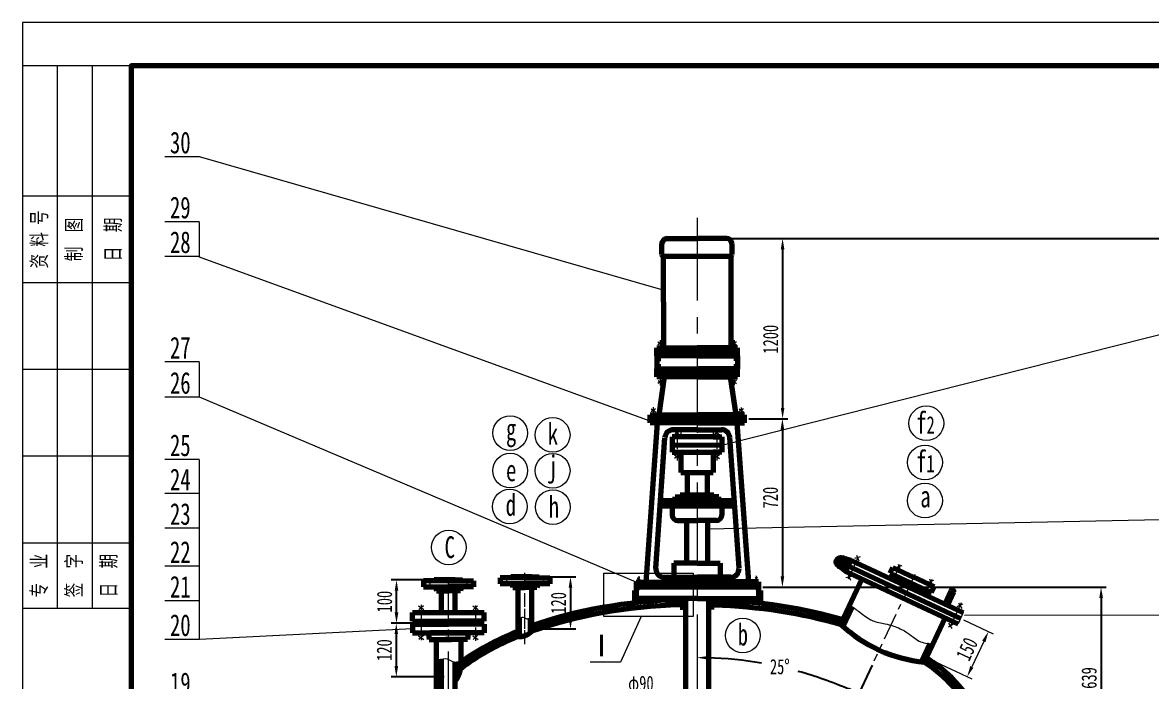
# Model space of a CAD drawing. Header units: millimetres. Extents: x 10132 to 16072, y 1336 to 9746.
# Drawn here: x 10132 to 12732, y 8227 to 9746 of the extents above; entities that cross this region are included whole.
import ezdxf

# ---------------------------------------------------------------- set-up
doc = ezdxf.new("R2010")
doc.units = ezdxf.units.MM
doc.linetypes.add('CENTER', pattern=[50.8, 31.75, -6.35, 6.35, -6.35])
doc.layers.get('DEFPOINTS').update_dxf_attribs({"lineweight": 18})
for name, color, linetype, lineweight in [('点划线', 1, 'CENTER', 15), ('粗实线', 4, 'Continuous', 70), ('细实线', 7, 'Continuous', 18)]:
    doc.layers.add(name, color=color, linetype=linetype, lineweight=lineweight)
doc.styles.get("Standard").update_dxf_attribs({"font": 'SIMFANG.TTF', "width": 0.7, "height": 35})
doc.dimstyles.new('新建', dxfattribs={"dimtxt": 40, "dimasz": 35, "dimexe": 12, "dimexo": 10, "dimgap": 10, "dimtad": 1, "dimtoh": 1, "dimdec": 4, "dimdsep": 46, "dimlunit": 6, "dimtxsty": 'Standard', "dimcen": 1, "dimadec": 0, "dimazin": 0, "dimtfac": 1, "dimtdec": 4, "dimtmove": 0, "dimatfit": 0, "dimfxl": 0, "dimtolj": 1, "dimtzin": 0, "dimarcsym": 0})
doc.dimstyles.new('机械标注', dxfattribs={"dimtxt": 35, "dimasz": 25, "dimexe": 12, "dimexo": 10, "dimgap": 10, "dimtad": 1, "dimdec": 1, "dimdsep": 46, "dimtxsty": 'Standard', "dimcen": 2.5, "dimadec": 0, "dimazin": 0, "dimtfac": 1, "dimtdec": 1, "dimtmove": 0, "dimatfit": 0, "dimfxl": 0, "dimarcsym": 0})
doc.dimstyles.new('角度标注', dxfattribs={"dimtxt": 35, "dimasz": 25, "dimexe": 12, "dimexo": 10, "dimgap": 10, "dimtad": 1, "dimtih": 1, "dimtoh": 1, "dimdec": 4, "dimdsep": 46, "dimlunit": 6, "dimtxsty": 'Standard', "dimcen": 1, "dimadec": 0, "dimazin": 0, "dimtfac": 1, "dimtdec": 4, "dimtmove": 0, "dimatfit": 0, "dimfxl": 0, "dimtolj": 1, "dimtzin": 0, "dimarcsym": 0})

# ---------------------------------------------------------------- blocks, each defined once
blk = doc.blocks.new('*D26')
at = {"layer": 'DEFPOINTS', "color": 0}
for p in [(11659, 8203.8), (11711.9, 8203.8), (11659, 8187.9)]:
    blk.add_point(p, dxfattribs=at)
at = {"layer": '细实线', "color": 0, "lineweight": -2}
for p, q in [((11659, 8193.8), (11659, 8175.9)), ((11711.9, 8193.8), (11711.9, 8175.9)), ((11634, 8187.9), (11517, 8187.9)), ((11711.9, 8187.9), (11659, 8187.9)), ((11736.9, 8187.9), (11761.9, 8187.9))]:
    blk.add_line(p, q, dxfattribs=at)
at = {"layer": '细实线', "color": 0}
for points in [[(11634, 8192), (11634, 8183.7), (11659, 8187.9)], [(11736.9, 8192), (11736.9, 8183.7), (11711.9, 8187.9)]]:
    blk.add_solid(points, dxfattribs=at)
at = {"layer": '细实线', "color": 0, "insert": (11556.1, 8218), "char_height": 35, "attachment_point": 5}
blk.add_mtext('φ90', dxfattribs=at)
blk = doc.blocks.new('*D29')
at = {"layer": 'DEFPOINTS', "color": 0}
for p in [(10993.1, 8461), (11080.1, 8461), (11063.1, 8361)]:
    blk.add_point(p, dxfattribs=at)
at = {"layer": '细实线', "color": 0, "lineweight": -2}
for p, q in [((11070.1, 8461), (10981.1, 8461)), ((10993.1, 8386), (10993.1, 8436)), ((11053.1, 8361), (10981.1, 8361))]:
    blk.add_line(p, q, dxfattribs=at)
at = {"layer": '细实线', "color": 0}
for points in [[(10988.9, 8436), (10997.2, 8436), (10993.1, 8461)], [(10988.9, 8386), (10997.2, 8386), (10993.1, 8361)]]:
    blk.add_solid(points, dxfattribs=at)
at = {"layer": '细实线', "color": 0, "insert": (10965.6, 8411), "char_height": 35, "attachment_point": 5, "rotation": 90}
blk.add_mtext('100', dxfattribs=at)
blk = doc.blocks.new('*D30')
at = {"layer": 'DEFPOINTS', "color": 0}
for p in [(11063.1, 8361), (10992.6, 8237.6), (11112.6, 8237.6)]:
    blk.add_point(p, dxfattribs=at)
at = {"layer": '细实线', "color": 0, "lineweight": -2}
for p, q in [((11053.1, 8361), (10980.6, 8361)), ((10992.6, 8336), (10992.6, 8262.6)), ((11102.6, 8237.6), (10980.6, 8237.6))]:
    blk.add_line(p, q, dxfattribs=at)
at = {"layer": '细实线', "color": 0}
for points in [[(10988.5, 8336), (10996.8, 8336), (10992.6, 8361)], [(10988.5, 8262.6), (10996.8, 8262.6), (10992.6, 8237.6)]]:
    blk.add_solid(points, dxfattribs=at)
at = {"layer": '细实线', "color": 0, "insert": (10965.1, 8299.3), "char_height": 35, "attachment_point": 5, "rotation": 90}
blk.add_mtext('120', dxfattribs=at)
blk = doc.blocks.new('*D32')
at = {"layer": 'DEFPOINTS', "color": 0}
for p in [(11753.3, 9248.2), (13096.8, 9248.2), (12106.7, 6325.2)]:
    blk.add_point(p, dxfattribs=at)
at = {"layer": '细实线', "color": 0, "lineweight": -2}
for p, q in [((11763.3, 9248.2), (13108.8, 9248.2)), ((13096.8, 6360.2), (13096.8, 9213.2)), ((12116.7, 6325.2), (13108.8, 6325.2))]:
    blk.add_line(p, q, dxfattribs=at)
at = {"layer": '细实线', "color": 0}
for points in [[(13090.9, 9213.2), (13102.6, 9213.2), (13096.8, 9248.2)], [(13090.9, 6360.2), (13102.6, 6360.2), (13096.8, 6325.2)]]:
    blk.add_solid(points, dxfattribs=at)
at = {"layer": '细实线', "color": 0, "insert": (13069.3, 7762.2), "char_height": 35, "attachment_point": 5, "rotation": 90}
blk.add_mtext('\\A1;～7803', dxfattribs=at)
blk = doc.blocks.new('*D34')
at = {"layer": 'DEFPOINTS', "color": 0}
for p in [(11794.7, 8832.7), (11827.3, 8444.7), (11882.1, 8444.7)]:
    blk.add_point(p, dxfattribs=at)
at = {"layer": '细实线', "color": 0, "lineweight": -2}
for p, q in [((11804.7, 8832.7), (11894.1, 8832.7)), ((11882.1, 8807.7), (11882.1, 8469.7)), ((11837.3, 8444.7), (11894.1, 8444.7))]:
    blk.add_line(p, q, dxfattribs=at)
at = {"layer": '细实线', "color": 0}
for points in [[(11877.9, 8807.7), (11886.3, 8807.7), (11882.1, 8832.7)], [(11877.9, 8469.7), (11886.3, 8469.7), (11882.1, 8444.7)]]:
    blk.add_solid(points, dxfattribs=at)
at = {"layer": '细实线', "color": 0, "insert": (11854.6, 8650.8), "char_height": 35, "attachment_point": 5, "rotation": 90}
blk.add_mtext('720', dxfattribs=at)
blk = doc.blocks.new('*D35')
at = {"layer": 'DEFPOINTS', "color": 0}
for p in [(11753.3, 9248.2), (11794.7, 8832.7), (11882.5, 8832.7)]:
    blk.add_point(p, dxfattribs=at)
at = {"layer": '细实线', "color": 0, "lineweight": -2}
for p, q in [((11763.3, 9248.2), (11894.5, 9248.2)), ((11882.5, 9223.2), (11882.5, 8857.7)), ((11804.7, 8832.7), (11894.5, 8832.7))]:
    blk.add_line(p, q, dxfattribs=at)
at = {"layer": '细实线', "color": 0}
for points in [[(11878.4, 9223.2), (11886.7, 9223.2), (11882.5, 9248.2)], [(11878.4, 8857.7), (11886.7, 8857.7), (11882.5, 8832.7)]]:
    blk.add_solid(points, dxfattribs=at)
at = {"layer": '细实线', "color": 0, "insert": (11855, 9015.9), "char_height": 35, "attachment_point": 5, "rotation": 90}
blk.add_mtext('1200', dxfattribs=at)
blk = doc.blocks.new('*D68')
at = {"layer": 'DEFPOINTS', "color": 0}
for p in [(11321.6, 8468.1), (11289.1, 8348.1), (11393.9, 8348.1)]:
    blk.add_point(p, dxfattribs=at)
at = {"layer": '细实线', "color": 0, "lineweight": -2}
for p, q in [((11331.6, 8468.1), (11405.9, 8468.1)), ((11393.9, 8443.1), (11393.9, 8373.1)), ((11299.1, 8348.1), (11405.9, 8348.1))]:
    blk.add_line(p, q, dxfattribs=at)
at = {"layer": '细实线', "color": 0}
for points in [[(11389.7, 8443.1), (11398.1, 8443.1), (11393.9, 8468.1)], [(11389.7, 8373.1), (11398.1, 8373.1), (11393.9, 8348.1)]]:
    blk.add_solid(points, dxfattribs=at)
at = {"layer": '细实线', "color": 0, "insert": (11366.4, 8408.1), "char_height": 35, "attachment_point": 5, "rotation": 90}
blk.add_mtext('120', dxfattribs=at)
blk = doc.blocks.new('*D81')
at = {"layer": 'DEFPOINTS', "color": 0}
for p in [(11827.3, 8444.7), (12347.4, 8025.4), (12616.2, 8025.4)]:
    blk.add_point(p, dxfattribs=at)
at = {"layer": '细实线', "color": 0, "lineweight": -2}
for p, q in [((11837.3, 8444.7), (12628.2, 8444.7)), ((12616.2, 8419.7), (12616.2, 8050.4)), ((12357.4, 8025.4), (12628.2, 8025.4))]:
    blk.add_line(p, q, dxfattribs=at)
at = {"layer": '细实线', "color": 0}
for points in [[(12612.1, 8419.7), (12620.4, 8419.7), (12616.2, 8444.7)], [(12612.1, 8050.4), (12620.4, 8050.4), (12616.2, 8025.4)]]:
    blk.add_solid(points, dxfattribs=at)
at = {"layer": '细实线', "color": 0, "insert": (12588.7, 8235), "char_height": 35, "attachment_point": 5, "rotation": 90}
blk.add_mtext('639', dxfattribs=at)
blk = doc.blocks.new('*D104')
at = {"layer": 'DEFPOINTS', "color": 0}
for p in [(11685.4, 9295.5), (12186.9, 8473.6), (12093.1, 8274), (11938.1, 8244.6), (11685.4, 6278.3)]:
    blk.add_point(p, dxfattribs=at)
at = {"layer": '细实线', "color": 0, "lineweight": -2}
blk.add_line((12088.8, 8264.9), (12052.6, 8187.8), dxfattribs=at)
for start, end in [(80.2518, 88.363), (66.4565, 74.5358)]:
    blk.add_arc((11685.4, 7406.8), 875, start, end, dxfattribs=at)
at = {"layer": '细实线', "color": 0}
for points in [[(11710.3, 8277.3), (11710.5, 8285.7), (11685.4, 8281.9)], [(12036.7, 8212.8), (12033.2, 8205.2), (12057.7, 8198.7)]]:
    blk.add_solid(points, dxfattribs=at)
at = {"layer": '细实线', "color": 0, "insert": (11876.1, 8260.8), "char_height": 35, "attachment_point": 5}
blk.add_mtext('\\A1;25°', dxfattribs=at)

msp = doc.modelspace()

# ---------------------------------------------------------------- linework, layer by layer
at = {"layer": '点划线', "ltscale": 6}
msp.add_line((11685.40654, 9295.51681), (11685.40654, 6278.32951), dxfattribs=at)
at = {"layer": '点划线', "lineweight": 18, "ltscale": 2}
for p, q in [((11600.43745, 9013.66827), (11600.54048, 8965.69998)), ((11771.11597, 9013.79328), (11771.11597, 8965.9155)), ((11600.55938, 8958.22313), (11600.66241, 8909.4616)), ((11771.11597, 8958.43863), (11771.11597, 8909.772)), ((12022.99616, 8517.13534), (12009.19974, 8486.53322)), ((12056.98788, 8514.56707), (12033.93136, 8463.14472)), ((12152.87436, 8496.01575), (12136.89313, 8461.00476)), ((11551.07974, 8469.81553), (11551.16164, 8437.40647)), ((11821.74637, 8470.15751), (11821.74637, 8437.74835)), ((12186.93163, 8473.55929), (12093.08797, 8273.9555)), ((12225.95164, 8461.65849), (12209.09506, 8427.4177)), ((12274.74365, 8437.50758), (12259.20624, 8404.10688)), ((12269.88347, 8435.73353), (12276.5177, 8432.64741)), ((12293.95333, 8408.26012), (12268.86265, 8353.40222))]:
    msp.add_line(p, q, dxfattribs=at)
at = {"layer": '点划线'}
for p, q in [((11584.72946, 8859.37231), (11584.80313, 8822.8797)), ((11787.21417, 8858.80724), (11787.21417, 8823.13544)), ((11639.38246, 8807.21685), (11639.53883, 8736.44058)), ((11731.43092, 8807.33472), (11731.27425, 8736.22841)), ((11289.0693, 8348.14886), (11289.0693, 8477.64513)), ((11070.10609, 8463.91597), (11070.10609, 8440.52726)), ((11155.10609, 8463.91597), (11155.10609, 8440.52726)), ((11246.5693, 8467.67348), (11246.5693, 8449.90064)), ((11331.5693, 8467.67348), (11331.5693, 8449.90064)), ((11050.10609, 8403.28779), (11050.10609, 8322.02624)), ((11175.10609, 8402.35012), (11175.10609, 8320.77609)), ((11289.0693, 8313.08257), (11289.0693, 8394.6101))]:
    msp.add_line(p, q, dxfattribs=at)
at = {"layer": '点划线', "ltscale": 4}
msp.add_line((11112.60609, 6746.35372), (11112.60609, 8467.56682), dxfattribs=at)
at = {"layer": '粗实线'}
for p, q in [((11604.22438, 9210.94057), (11604.16321, 9235.14855)), ((11616.93082, 9247.98086), (11685.30494, 9248.15363)), ((11753.28514, 9248.15314), (11684.91081, 9248.15314)), ((11766.08514, 9211.14508), (11766.08514, 9235.35314)), ((11609.06192, 9207.75278), (11607.43246, 9207.74866)), ((11607.43246, 9207.74866), (11607.80484, 8996.02056)), ((11609.06192, 9207.75278), (11761.25633, 9207.75278)), ((11761.25568, 9207.94508), (11762.88514, 9207.94508)), ((11763.38063, 9207.74866), (11763.00825, 8996.02056)), ((11592.95881, 8995.98305), (11686.17306, 8996.2186)), ((11593.00602, 8977.29987), (11592.95881, 8995.98305)), ((11686.19601, 8987.13539), (11592.98176, 8986.89984)), ((11686.22027, 8977.53542), (11593.00602, 8977.29987)), ((11593.00602, 8977.29987), (11593.08074, 8947.73352)), ((11778.62109, 8996.21763), (11685.40654, 8996.21763)), ((11685.40654, 8987.13439), (11778.62109, 8987.13439)), ((11685.40654, 8977.53439), (11778.62109, 8977.53439)), ((11778.62109, 8977.53439), (11778.62109, 8996.21763)), ((11778.62109, 8977.53439), (11778.62109, 8947.96795)), ((11593.08074, 8947.73352), (11686.29498, 8947.96907)), ((11593.12795, 8929.05034), (11593.08074, 8947.73352)), ((11778.62109, 8947.96795), (11685.40654, 8947.96795)), ((11778.62109, 8929.28471), (11778.62109, 8947.96795)), ((11686.31794, 8938.88586), (11593.10369, 8938.65031)), ((11686.3422, 8929.28589), (11593.12795, 8929.05034)), ((11609.99757, 8929.09297), (11597.34007, 8841.59468)), ((11685.40654, 8938.88471), (11778.62109, 8938.88471)), ((11685.40654, 8929.28471), (11778.62109, 8929.28471)), ((11761.75142, 8929.28471), (11774.62997, 8841.81868)), ((11577.25082, 8841.54391), (11686.56322, 8841.82014)), ((11794.71929, 8841.81868), (11685.40654, 8841.81868)), ((11794.71929, 8823.13544), (11794.71929, 8841.81868)), ((11568.35892, 8456.03664), (11594.03448, 8822.90302)), ((11577.29803, 8822.86073), (11577.25082, 8841.54391)), ((11686.58617, 8832.73693), (11577.27377, 8832.4607)), ((11686.61043, 8823.13696), (11577.29803, 8822.86073)), ((11685.40654, 8832.73544), (11794.71929, 8832.73544)), ((11685.40654, 8823.13544), (11794.71929, 8823.13544)), ((11804.50206, 8456.335), (11777.98279, 8823.13544)), ((11722.60006, 8791.17682), (11628.12212, 8790.93807)), ((11628.12212, 8790.93807), (11628.21213, 8755.31784)), ((11686.65036, 8807.33629), (11630.43667, 8807.19424)), ((11685.40654, 8807.33472), (11741.62041, 8807.33472)), ((11722.59959, 8790.98884), (11742.69097, 8790.93807)), ((11742.69097, 8790.93807), (11742.60096, 8755.31784)), ((11782.10323, 8488.01732), (11760.76012, 8789.65507)), ((11590.67762, 8487.77546), (11611.3417, 8789.46628)), ((11628.16915, 8772.32326), (11742.6432, 8772.03399)), ((11628.17284, 8755.31774), (11731.30014, 8755.57834)), ((11648.26422, 8755.36851), (11648.38204, 8708.74345)), ((11722.54886, 8755.36851), (11722.43057, 8708.55633)), ((11742.64025, 8755.31774), (11722.54886, 8755.36851)), ((11648.35299, 8708.74352), (11722.45962, 8708.55625)), ((11662.36654, 8708.71458), (11662.36654, 8657.09685)), ((11708.44654, 8708.5852), (11708.44654, 8657.09685)), ((11602.72246, 8644.42159), (11769.37326, 8644.42159)), ((11634.92603, 8644.42159), (11634.92603, 8652.27827)), ((11634.92603, 8652.27827), (11685.40654, 8652.27827)), ((11646.56714, 8657.09685), (11696.32373, 8657.09685)), ((11646.56714, 8652.27827), (11646.56714, 8657.09685)), ((11735.88706, 8652.27827), (11685.40654, 8652.27827)), ((11696.32373, 8657.09685), (11724.24595, 8657.09685)), ((11724.24595, 8652.27827), (11724.24595, 8657.09685)), ((11735.88706, 8644.42159), (11735.88706, 8652.27827)), ((11601.75611, 8631.85394), (11769.37326, 8631.85394)), ((11627.97007, 8631.44555), (11627.97007, 8610.6817)), ((11742.84302, 8631.44555), (11742.84302, 8610.6817)), ((11640.77007, 8597.8817), (11685.40654, 8597.8817)), ((11661.40654, 8597.8817), (11661.40654, 8499.80511)), ((11730.04302, 8597.8817), (11685.40654, 8597.8817)), ((11709.40654, 8597.8817), (11709.40654, 8499.87218)), ((12020.72114, 8512.08905), (12039.40265, 8506.35559)), ((12026.36787, 8506.18962), (12032.63718, 8491.85006)), ((12039.40265, 8506.35559), (12027.65048, 8481.15832)), ((12039.40265, 8506.35559), (12298.71591, 8385.72768)), ((11687.29232, 8499.87456), (11632.27897, 8499.73555)), ((11632.27897, 8499.73555), (11632.27897, 8467.16016)), ((11685.40654, 8499.87218), (11738.53468, 8499.87218)), ((11738.53468, 8499.87218), (11738.53468, 8467.29697)), ((12009.48654, 8494.94841), (12027.65048, 8481.15832)), ((12027.65048, 8481.15832), (12287.20359, 8360.10101)), ((12033.42427, 8493.53763), (12031.59383, 8494.23646)), ((12033.42427, 8493.53763), (12292.96749, 8371.96781)), ((12130.08765, 8476.90189), (12136.20908, 8489.92205)), ((12136.20908, 8489.92205), (12184.04982, 8467.42974)), ((11112.60609, 8459.02476), (11055.10609, 8459.02476)), ((11055.10609, 8459.02476), (11055.10609, 8445.02476)), ((11112.60609, 8461.02476), (11080.10609, 8461.02476)), ((11080.10609, 8461.02476), (11080.10609, 8459.02476)), ((11096.60609, 8461.02476), (11112.60609, 8461.02476)), ((11112.60609, 8461.02476), (11145.10609, 8461.02476)), ((11128.60609, 8461.02476), (11112.60609, 8461.02476)), ((11112.60609, 8459.02476), (11170.10609, 8459.02476)), ((11145.10609, 8461.02476), (11145.10609, 8459.02476)), ((11170.10609, 8459.02476), (11170.10609, 8445.02476)), ((11289.0693, 8466.14886), (11231.5693, 8466.14886)), ((11231.5693, 8466.14886), (11231.5693, 8452.14886)), ((11346.5693, 8452.14886), (11231.5693, 8452.14886)), ((11289.0693, 8468.14886), (11256.5693, 8468.14886)), ((11256.5693, 8468.14886), (11256.5693, 8466.14886)), ((11259.49319, 8452.14886), (11261.41264, 8443.26447)), ((11273.0693, 8468.14886), (11289.0693, 8468.14886)), ((11289.0693, 8468.14886), (11321.5693, 8468.14886)), ((11305.0693, 8468.14886), (11289.0693, 8468.14886)), ((11289.0693, 8466.14886), (11346.5693, 8466.14886)), ((11318.64541, 8452.14886), (11316.72596, 8443.26447)), ((11321.5693, 8468.14886), (11321.5693, 8466.14886)), ((11346.5693, 8466.14886), (11346.5693, 8452.14886)), ((11545.56362, 8455.97903), (11687.45406, 8456.33759)), ((11545.56362, 8455.97903), (11545.56362, 8420.96564)), ((11609.86963, 8467.10354), (11687.42636, 8467.29952)), ((11762.96352, 8467.29697), (11685.40654, 8467.29697)), ((11827.29744, 8456.335), (11685.40654, 8456.335)), ((11827.29744, 8456.335), (11827.29744, 8446.735)), ((12065.32593, 8463.58623), (12016.24094, 8358.81328)), ((12125.17618, 8466.45527), (12127.12653, 8470.60363)), ((12127.12653, 8470.60363), (12223.19667, 8425.43629)), ((12130.08765, 8476.90189), (12225.76914, 8431.91727)), ((12148.07753, 8468.44396), (12145.1164, 8462.1457)), ((12231.89057, 8444.93743), (12184.04982, 8467.42974)), ((11055.10609, 8445.02476), (11112.60609, 8445.02476)), ((11083.02998, 8445.02476), (11084.94943, 8436.14038)), ((11084.94943, 8436.14038), (11112.60609, 8436.14038)), ((11096.60609, 8386.02476), (11096.60609, 8436.14038)), ((11170.10609, 8445.02476), (11112.60609, 8445.02476)), ((11140.26275, 8436.14038), (11112.60609, 8436.14038)), ((11128.60609, 8386.02476), (11128.60609, 8436.14038)), ((11142.1822, 8445.02476), (11140.26275, 8436.14038)), ((11261.41264, 8443.26447), (11289.0693, 8443.26447)), ((11273.0693, 8330.2955), (11273.0693, 8443.26447)), ((11316.72596, 8443.26447), (11289.0693, 8443.26447)), ((11305.0693, 8342.47187), (11305.0693, 8443.26447)), ((11541.28144, 8436.96013), (11541.28144, 8407.97598)), ((11545.56362, 8436.96013), (11541.28144, 8436.96013)), ((11827.29744, 8444.71368), (11545.56362, 8444.71368)), ((11545.56362, 8436.96013), (11545.56362, 8408.45466)), ((11827.29744, 8446.735), (11827.29744, 8408.22762)), ((11831.57962, 8436.96013), (11831.57962, 8407.74169)), ((12207.77927, 8440.3752), (12204.81815, 8434.07694)), ((12220.85767, 8421.47065), (12222.80802, 8425.61901)), ((12225.76914, 8431.91727), (12231.89057, 8444.93743)), ((12269.88347, 8435.73353), (12255.88912, 8405.64994)), ((12276.5177, 8432.64741), (12262.52335, 8402.56381)), ((11685.40654, 8417.9476), (11545.56362, 8417.9476)), ((11646.20417, 8398.48174), (11646.20417, 8417.9476)), ((11650.04417, 8398.48174), (11650.04417, 8417.9476)), ((11658.9611, 8417.9476), (11658.9611, 8004.34494)), ((11685.40654, 8417.9476), (11827.29744, 8417.9476)), ((11711.85198, 8417.9476), (11711.85198, 8004.34494)), ((11720.76891, 8398.48174), (11720.76891, 8417.9476)), ((11724.60891, 8398.48174), (11724.60891, 8417.9476)), ((11030.10609, 8366.02476), (11030.10609, 8386.02476)), ((11030.10609, 8386.02476), (11195.10609, 8386.02476)), ((11195.10609, 8366.02476), (11195.10609, 8386.02476)), ((11646.20417, 8398.48174), (11658.9611, 8398.48174)), ((11724.60891, 8398.48174), (11711.85198, 8398.48174)), ((12042.63368, 8399.3515), (12021.31807, 8354.01359)), ((12257.10596, 8374.13874), (12208.93672, 8271.68364)), ((11030.10609, 8366.02476), (11112.60609, 8366.02476)), ((11030.10609, 8359.02476), (11030.10609, 8339.02476)), ((11030.10609, 8359.02476), (11112.60609, 8359.02476)), ((11063.10609, 8364.02476), (11063.10609, 8366.02476)), ((11063.10609, 8361.02476), (11063.10609, 8364.02476)), ((11112.60609, 8364.02476), (11063.10609, 8364.02476)), ((11112.60609, 8361.02476), (11063.10609, 8361.02476)), ((11063.10609, 8361.02476), (11063.10609, 8359.02476)), ((11195.10609, 8366.02476), (11112.60609, 8366.02476)), ((11112.60609, 8364.02476), (11162.10609, 8364.02476)), ((11112.60609, 8361.02476), (11162.10609, 8361.02476)), ((11195.10609, 8359.02476), (11112.60609, 8359.02476)), ((11162.10609, 8366.02476), (11162.10609, 8359.02476)), ((11195.10609, 8359.02476), (11195.10609, 8339.02476)), ((11276.0693, 8330.31429), (11276.0693, 8373.50294)), ((11302.0693, 8339.89187), (11302.0693, 8372.87872)), ((11030.10609, 8339.02476), (11112.60609, 8339.02476)), ((11066.70977, 8339.02476), (11068.68191, 8324.00105)), ((11068.68191, 8324.00105), (11120.08593, 8324.00105)), ((11112.60609, 8339.02476), (11070.60609, 8339.02476)), ((11112.60609, 8339.02476), (11084.10609, 8339.02476)), ((11084.10609, 8324.00105), (11084.10609, 8202.48743)), ((11156.53027, 8324.00105), (11105.12625, 8324.00105)), ((11195.10609, 8339.02476), (11112.60609, 8339.02476)), ((11112.60609, 8339.02476), (11154.60609, 8339.02476)), ((11112.60609, 8339.02476), (11141.10609, 8339.02476)), ((11141.10609, 8324.00105), (11141.10609, 8256.7088)), ((11158.50241, 8339.02476), (11156.53027, 8324.00105)), ((12221.42876, 8314.2227), (12201.78376, 8272.43813)), ((11087.60609, 8203.7435), (11087.60609, 8274.51416)), ((11096.60609, 7774.59587), (11096.60609, 8278.48074)), ((11128.60609, 7774.59587), (11128.60609, 8271.41473)), ((11137.60609, 8244.43998), (11137.60609, 8272.63183))]:
    msp.add_line(p, q, dxfattribs=at)
at = {"layer": '粗实线', "lineweight": 18, "ltscale": 2}
for p, q in [((11648.17229, 8807.29792), (11648.2135, 8790.98884)), ((11722.6408, 8807.29792), (11722.59959, 8790.98884)), ((11827.29744, 8436.96013), (11831.57962, 8436.96013)), ((12298.71591, 8385.72768), (12287.20359, 8360.10101))]:
    msp.add_line(p, q, dxfattribs=at)
at = {"layer": '粗实线'}
msp.add_lwpolyline([(10381.69721, 1435.97026), (15971.69721, 1435.97026), (15971.69721, 9645.97026), (10381.69721, 9645.97026)], close=True, dxfattribs=at)
for radius in [10.40804, 4.68736]:
    msp.add_circle((12016.6284, 8502.51948), radius, dxfattribs=at)
for centre, radius, start, end in [((11616.96317, 9235.1809), 12.8, 90.14478446, 180.14478446), ((11753.28514, 9235.35314), 12.8, 0, 90), ((11607.42437, 9210.94865), 3.2, 180.14478446, 270.14478446), ((11762.88514, 9211.14508), 3.2, 270, 0), ((11630.48519, 8787.9943), 19.2, 90.14478446, 175.60306365), ((11741.62041, 8788.13472), 19.2, 4.54172082, 90), ((11640.77007, 8610.6817), 12.8, 180, 270), ((11730.04302, 8610.6817), 12.8, 270, 0), ((11609.82111, 8486.30347), 19.2, 175.60306365, 270.14478446), ((11762.96352, 8486.49697), 19.2, 270, 4.54172082), ((12273.20059, 8434.19047), 3.65845, 335.05298877, 155.05298877), ((12239.52812, 8595.98717), 325.74317, 226.7274182, 264.61126198), ((11274.28782, 8375.23), 44.95102, 268.44665333, 313.21816763), ((11074.39347, 8269.10668), 67.85485, 323.02993034, 349.4722456)]:
    msp.add_arc(centre, radius, start, end, dxfattribs=at)
for major_axis, ratio, start_param, end_param in [((-662, 0), 0.5090634441, -1.5115435805, -0.9587695105), ((-650, 0), 0.5, -1.5104483658, -0.9457507655), ((662, 0), 0.5090634441, 2.2431970401, 2.5360724714), ((-650, 0), 0.5, -0.8836095357, -0.5783142058), ((-650, 0), 0.5, 3.1415926536, 3.7759865987), ((662, 0), 0.5090634441, 0, 0.6464894863)]:
    msp.add_ellipse((11685.40654, 8079.05955), major_axis=major_axis, ratio=ratio, start_param=start_param, end_param=end_param, dxfattribs=at)
at = {"layer": '粗实线', "extrusion": (0, 0, -1)}
for major_axis, ratio, start_param, end_param in [((-662, 0), 0.5090634441, 1.6300490731, 2.1028406893), ((-650, 0), 0.5, 1.6311442878, 2.1047910814)]:
    msp.add_ellipse((11685.40654, 8079.05955), major_axis=major_axis, ratio=ratio, start_param=start_param, end_param=end_param, dxfattribs=at)
at = {"layer": '细实线'}
for p, q in [((10381.69721, 9645.97026), (10131.69721, 9645.97026)), ((10291.69721, 9645.97026), (10211.69721, 9645.97026)), ((10211.69721, 9645.97026), (10211.69721, 8395.97026)), ((10381.69721, 9645.97026), (10291.69721, 9645.97026)), ((10291.69721, 9645.97026), (10291.69721, 8395.97026)), ((10539.22987, 9436.64184), (10459.22987, 9436.64184)), ((11607.51734, 9129.12962), (10539.22987, 9436.64184)), ((10381.69721, 9345.97026), (10131.69721, 9345.97026)), ((10539.22987, 9286.89055), (10459.22987, 9286.89055)), ((10539.22987, 9205.34886), (10539.22987, 9285.34886)), ((10539.22987, 9206.89055), (10459.22987, 9206.89055)), ((11577.28767, 8826.96118), (10539.22987, 9205.34886)), ((10381.69721, 9145.97026), (10131.69721, 9145.97026)), ((11742.68249, 8772.03389), (12885.86793, 9061.25386)), ((10381.69721, 8945.97026), (10131.69721, 8945.97026)), ((10539.22987, 8964.08111), (10459.22987, 8964.08111)), ((10539.22987, 8882.53942), (10539.22987, 8962.53942)), ((10539.22987, 8882.53942), (10459.22987, 8882.53942)), ((11545.56362, 8455.97903), (10539.22987, 8882.53942)), ((10381.69721, 8745.97026), (10131.69721, 8745.97026)), ((10539.22987, 8738.76274), (10459.22987, 8738.76274)), ((10539.22987, 8657.22105), (10539.22987, 8737.22105)), ((10539.22987, 8660.30444), (10459.22987, 8660.30444)), ((10539.22987, 8578.76274), (10539.22987, 8658.76274)), ((11709.40654, 8579.01831), (12885.86793, 8602.7696)), ((10539.22987, 8580.30444), (10459.22987, 8580.30444)), ((10539.22987, 8491.41317), (10539.22987, 8578.76274)), ((10381.69721, 8545.97026), (10131.69721, 8545.97026)), ((10539.22987, 8492.95487), (10459.22987, 8492.95487)), ((10539.22987, 8411.41317), (10539.22987, 8491.41317)), ((10539.22987, 8412.95487), (10459.22987, 8412.95487)), ((10539.22987, 8324.0636), (10539.22987, 8411.41317)), ((11044.06628, 8401.09996), (11056.26716, 8392.66128)), ((11054.93687, 8401.54466), (11044.91971, 8392.30687)), ((11169.06628, 8401.09996), (11181.26716, 8392.66128)), ((11179.93687, 8401.54466), (11169.91971, 8392.30687)), ((10131.69721, 8395.97026), (10381.69721, 8395.97026)), ((11556.84764, 8376.79126), (11508.86435, 8271.61795)), ((12301.21112, 8379.90207), (12885.86793, 8380.77765)), ((11030.10609, 8348.19531), (10539.22987, 8324.0636)), ((12298.90677, 8369.12255), (12367.55998, 8336.84526)), ((10539.22987, 8324.0636), (10459.22987, 8324.0636)), ((11044.06628, 8332.37451), (11056.26716, 8323.93583)), ((11054.93687, 8332.81921), (11044.91971, 8323.58141)), ((11169.06628, 8332.37451), (11181.26716, 8323.93583)), ((11179.93687, 8332.81921), (11169.91971, 8323.58141)), ((12346.06352, 8319.32664), (12318.41274, 8260.51393)), ((11508.86435, 8271.61795), (11439.61084, 8271.61795)), ((12222.86691, 8277.80959), (12318.6356, 8232.78398))]:
    msp.add_line(p, q, dxfattribs=at)
at = {"layer": '细实线', "lineweight": 18, "ltscale": 2}
for p, q in [((11605.52094, 9009.87708), (11595.24556, 9002.99564)), ((11595.33682, 9009.85134), (11605.64685, 9003.02193)), ((11776.20804, 9010.07987), (11765.91531, 9003.22442)), ((11766.02389, 9010.07987), (11776.31663, 9003.22442)), ((11605.7459, 8920.85488), (11595.47052, 8913.97344)), ((11595.56178, 8920.82914), (11605.8718, 8913.99973)), ((11776.20804, 8921.05738), (11765.91531, 8914.20194)), ((11766.02389, 8921.05738), (11776.31663, 8914.20194)), ((11589.81295, 8855.43794), (11579.53757, 8848.55651)), ((11579.62883, 8855.4122), (11589.93886, 8848.58279)), ((11792.30624, 8855.68092), (11782.01351, 8848.82547)), ((11782.12209, 8855.68092), (11792.41483, 8848.82547)), ((11645.50152, 8803.83375), (11633.17107, 8795.57603)), ((11633.28058, 8803.80287), (11645.65261, 8795.60757)), ((11737.53251, 8803.80287), (11725.16048, 8795.60757)), ((11725.31156, 8803.83375), (11737.64202, 8795.57603)), ((11645.5998, 8749.39525), (11633.26934, 8741.13753)), ((11633.37886, 8749.36437), (11645.75089, 8741.16907)), ((11737.43423, 8749.36437), (11725.0622, 8741.16907)), ((11725.21329, 8749.39525), (11737.54374, 8741.13753)), ((12061.48263, 8514.03164), (12047.79347, 8510.11534)), ((12052.95488, 8518.38299), (12057.81726, 8505.00062)), ((12157.12964, 8493.27216), (12143.44048, 8489.35586)), ((12148.60189, 8497.62351), (12153.46426, 8484.24114)), ((11553.87253, 8466.77157), (11547.82805, 8461.10667)), ((11548.30237, 8466.75749), (11554.3754, 8461.12322)), ((11824.53146, 8467.1065), (11818.47269, 8461.4569)), ((11818.96128, 8467.1065), (11825.02006, 8461.4569)), ((12042.26626, 8469.4998), (12028.5771, 8465.5835)), ((12033.73851, 8473.85115), (12038.60089, 8460.46878)), ((12229.91536, 8459.39401), (12216.50792, 8454.60119)), ((12221.12421, 8463.18513), (12226.8413, 8450.14499)), ((12296.98058, 8405.06521), (12284.27595, 8398.63692)), ((12287.78511, 8407.72978), (12295.08461, 8395.5049)), ((12276.43833, 8358.73452), (12263.7337, 8352.30624)), ((12264.92805, 8361.45955), (12272.22755, 8349.23467))]:
    msp.add_line(p, q, dxfattribs=at)
at = {"layer": '细实线'}
for points in [[(10131.69721, 1335.97026), (16071.69721, 1335.97026), (16071.69721, 9745.97026), (10131.69721, 9745.97026)], [(11470.45531, 8476.42006), (11676.1957, 8476.42006), (11676.1957, 8376.79126), (11470.45531, 8376.79126)]]:
    msp.add_lwpolyline(points, close=True, dxfattribs=at)
for centre in [(12213.64558, 8822.12465), (11255.10648, 8799.64617), (11352.80321, 8795.28731), (12210.55299, 8731.9335), (11255.10648, 8712.96981), (11352.80321, 8712.62368), (11254.13229, 8630.28082), (11353.33269, 8629.10017), (12210.55299, 8643.80468), (11113.60573, 8535.91012), (11790.77639, 8332.93639)]:
    msp.add_circle(centre, 40, dxfattribs=at)
at = {"layer": '细实线', "lineweight": 18, "ltscale": 2}
msp.add_open_spline([(12036.93784, 8403.20528), (12044.85587, 8397.88639), (12062.45785, 8385.77584), (12087.12898, 8364.97378), (12121.40473, 8360.14921), (12147.17614, 8352.11904), (12168.72699, 8340.83501), (12182.34932, 8330.22336), (12200.95488, 8315.85358), (12217.30712, 8314.52199), (12228.29689, 8313.62708)], degree=3, knots=[8.5306062947, 8.5306062947, 8.5306062947, 8.5306062947, 34.6529327185, 66.879496254, 94.0307355745, 127.0067949961, 140.37586633, 160.0352163054, 174.2483665689, 203.3765628954, 203.3765628954, 203.3765628954, 203.3765628954], dxfattribs=at)
at = {"layer": '细实线'}
for points in [[(11273.0693, 8372.16955), (11284.75317, 8375.08257), (11296.41505, 8371.07718), (11305.0693, 8374.71846)], [(11084.10609, 8272.65461), (11106.24515, 8279.61429), (11132.01758, 8271.26266), (11141.10609, 8274.04731)]]:
    msp.add_spline(points, degree=3, dxfattribs=at)
for points in [[(12342.29281, 8321.09944), (12349.83423, 8317.55384), (12356.70032, 8341.95092)], [(12314.64203, 8262.28673), (12322.18346, 8258.74113), (12307.77594, 8237.88964)]]:
    msp.add_solid(points, dxfattribs=at)

# ---------------------------------------------------------------- texts
msp.add_text('Ⅰ', height=50, dxfattribs=at).set_placement((11431.29891, 8285.10372))
at = {"layer": '细实线', "attachment_point": 5}
for s, insert, char_height, width in [('30', (10495.02571, 9468.99141), 50, 250.0766), ('29', (10495.02571, 9319.24012), 50, 250.0766), ('28', (10495.02571, 9239.24012), 50, 250.0766), ('27', (10495.02571, 8996.43068), 50, 250.0766), ('26', (10495.02571, 8914.88899), 50, 250.0766), ('{\\H1.25x;f}2', (12211.59664, 8823.48299), 40, 251.1858), ('g', (11257.32186, 8799.91406), 50, 664.413866), ('k', (11353.3637, 8797.86512), 50, 251.1858), ('25', (10495.02571, 8771.11231), 50, 250.0766), ('j', (11353.3637, 8715.20148), 50, 251.1858), ('f{\\H0.8x;1}', (12211.41741, 8734.33439), 50, 251.1858), ('24', (10495.02571, 8692.65401), 50, 250.0766), ('e', (11257.32186, 8713.23771), 50, 664.413866), ('d', (11256.33015, 8633.38976), 50, 240.0753), ('a', (12211.68257, 8652.97818), 50, 664.4139), ('23', (10495.02571, 8612.65401), 50, 250.0766), ('h', (11355.54807, 8629.36807), 50, 664.413866), ('C', (11115.82111, 8536.17801), 50, 664.413866), ('22', (10495.02571, 8525.30444), 50, 250.0766), ('21', (10495.02571, 8445.30444), 50, 250.0766), ('20', (10495.02571, 8356.41317), 50, 250.0766), ('b', (11791.10474, 8334.46729), 50, 251.1858), ('19', (10495.02571, 8222.53161), 50, 250.0766)]:
    msp.add_mtext(s, dxfattribs=dict(at, insert=insert, char_height=char_height, width=width))
at = {"layer": '细实线', "char_height": 35, "attachment_point": 5, "rotation": 90}
for s, insert, width in [('资 料 号', (10171.69721, 9245.97026), 200), ('制  图', (10251.69721, 9245.97026), 200), ('日  期', (10341.69721, 9245.97026), 200), ('专  业', (10171.69721, 8470.97026), 150), ('签  字', (10251.69721, 8470.97026), 150), ('日  期', (10331.69721, 8470.97026), 150)]:
    msp.add_mtext(s, dxfattribs=dict(at, insert=insert, width=width))
at = {"layer": '细实线', "insert": (12307.35141, 8301.62077), "char_height": 35, "attachment_point": 5, "rotation": 64.81945078}
msp.add_mtext('150', dxfattribs=at)

# ---------------------------------------------------------------- dimensions: what is measured, and where the dimension line sits
at = {"layer": '细实线'}
dim = msp.add_angular_dim_2l(base=(11938.12962, 8244.5688), line1=((12186.93163, 8473.55929), (12093.08797, 8273.9555)), line2=((11685.40654, 9295.51681), (11685.40654, 6278.32951)), dimstyle='角度标注', dxfattribs=at)
dim.commit()
dim.dimension.update_dxf_attribs({"geometry": '*D104', "text_midpoint": (11876.14436, 8260.81721)})
for base, p1, p2, text, dimstyle, picture, middle in [((13096.75254, 9248.15314), (12106.67125, 6325.23004), (11753.28514, 9248.15314), '～7803', '新建', '*D32', (13096.75254, 7762.17053)), ((11882.53172, 8832.73544), (11753.28514, 9248.15314), (11794.71929, 8832.73544), '1200', '机械标注', '*D35', (11882.53172, 9015.92657)), ((11882.09905, 8444.71368), (11794.71929, 8832.73544), (11827.29744, 8444.71368), '720', '机械标注', '*D34', (11882.09905, 8650.79794))]:
    dim = msp.add_linear_dim(base=base, p1=p1, p2=p2, angle=90, text=text, dimstyle=dimstyle, dxfattribs=at)
    dim.commit()
    dim.dimension.update_dxf_attribs({"geometry": picture, "text_midpoint": middle, "dimtype": 160})
for base, p1, p2, picture, middle in [((10993.07495, 8461.02476), (11063.10609, 8361.02476), (11080.10609, 8461.02476), '*D29', (10965.57495, 8411.02476)), ((11393.90245, 8348.14886), (11321.5693, 8468.14886), (11289.0693, 8348.14886), '*D68', (11366.40245, 8408.14886))]:
    dim = msp.add_linear_dim(base=base, p1=p1, p2=p2, angle=90, dimstyle='机械标注', dxfattribs=at)
    dim.commit()
    dim.dimension.update_dxf_attribs({"geometry": picture, "text_midpoint": middle})
for base, p1, p2, text, picture, middle in [((12616.23151, 8025.35051), (11827.29744, 8444.71368), (12347.40654, 8025.35051), '639', '*D81', (12588.73151, 8235.03209)), ((10992.63019, 8237.5577), (11063.10609, 8361.02476), (11112.60609, 8237.5577), '120', '*D30', (10965.13019, 8299.29123))]:
    dim = msp.add_linear_dim(base=base, p1=p1, p2=p2, angle=90, text=text, dimstyle='机械标注', dxfattribs=at)
    dim.commit()
    dim.dimension.update_dxf_attribs({"geometry": picture, "text_midpoint": middle})
dim = msp.add_linear_dim(base=(11658.9611, 8187.8646), p1=(11711.85198, 8203.82461), p2=(11658.9611, 8203.82461), text='φ90', dimstyle='机械标注', dxfattribs=at)
dim.commit()
dim.dimension.update_dxf_attribs({"geometry": '*D26', "text_midpoint": (11556.05299, 8187.8646), "dimtype": 160})

doc.saveas('drawing.dxf')
